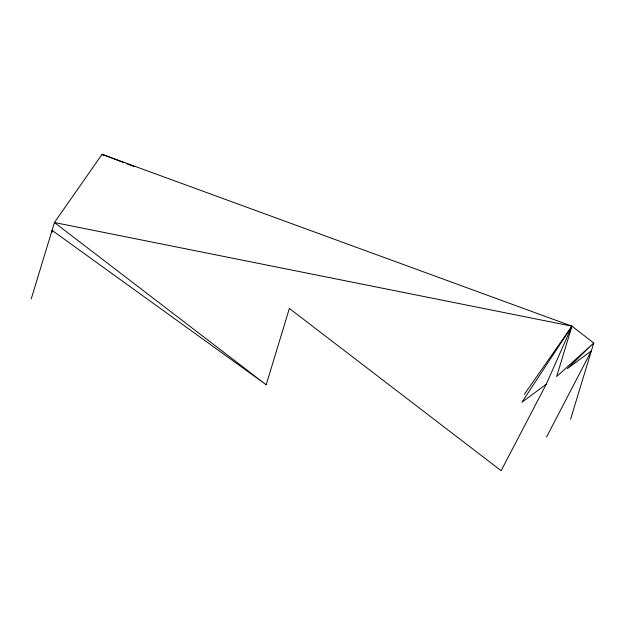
<?xml version="1.0" encoding="UTF-8"?>
<svg xmlns="http://www.w3.org/2000/svg" width="625" height="625" viewBox="0 0 625 625"><rect width="100%" height="100%" fill="white"/><g stroke="black" fill="none" stroke-linecap="round" stroke-linejoin="round"><path stroke-width="0.94" d="M31.25 298.836L54.438 222.523L102.07 154.305L571.961 326.164L593.75 343.008L570.562 419.32M266.195 384.766L289.375 308.453L501.133 470.695L546.227 384.25L571.961 326.164L54.438 222.523L266.195 384.766L52.055 230.359L52.172 232.273M524.32 394.391L571.961 326.164L556.656 376.539L593.75 343.008L567.328 368.641L591.367 350.852L546.523 437.109M571.961 326.164L521.938 402.227L546.227 384.25M123.922 162.688L102.07 154.305L103.578 155.469M126.656 163.742L133.938 166.531"/></g></svg>
